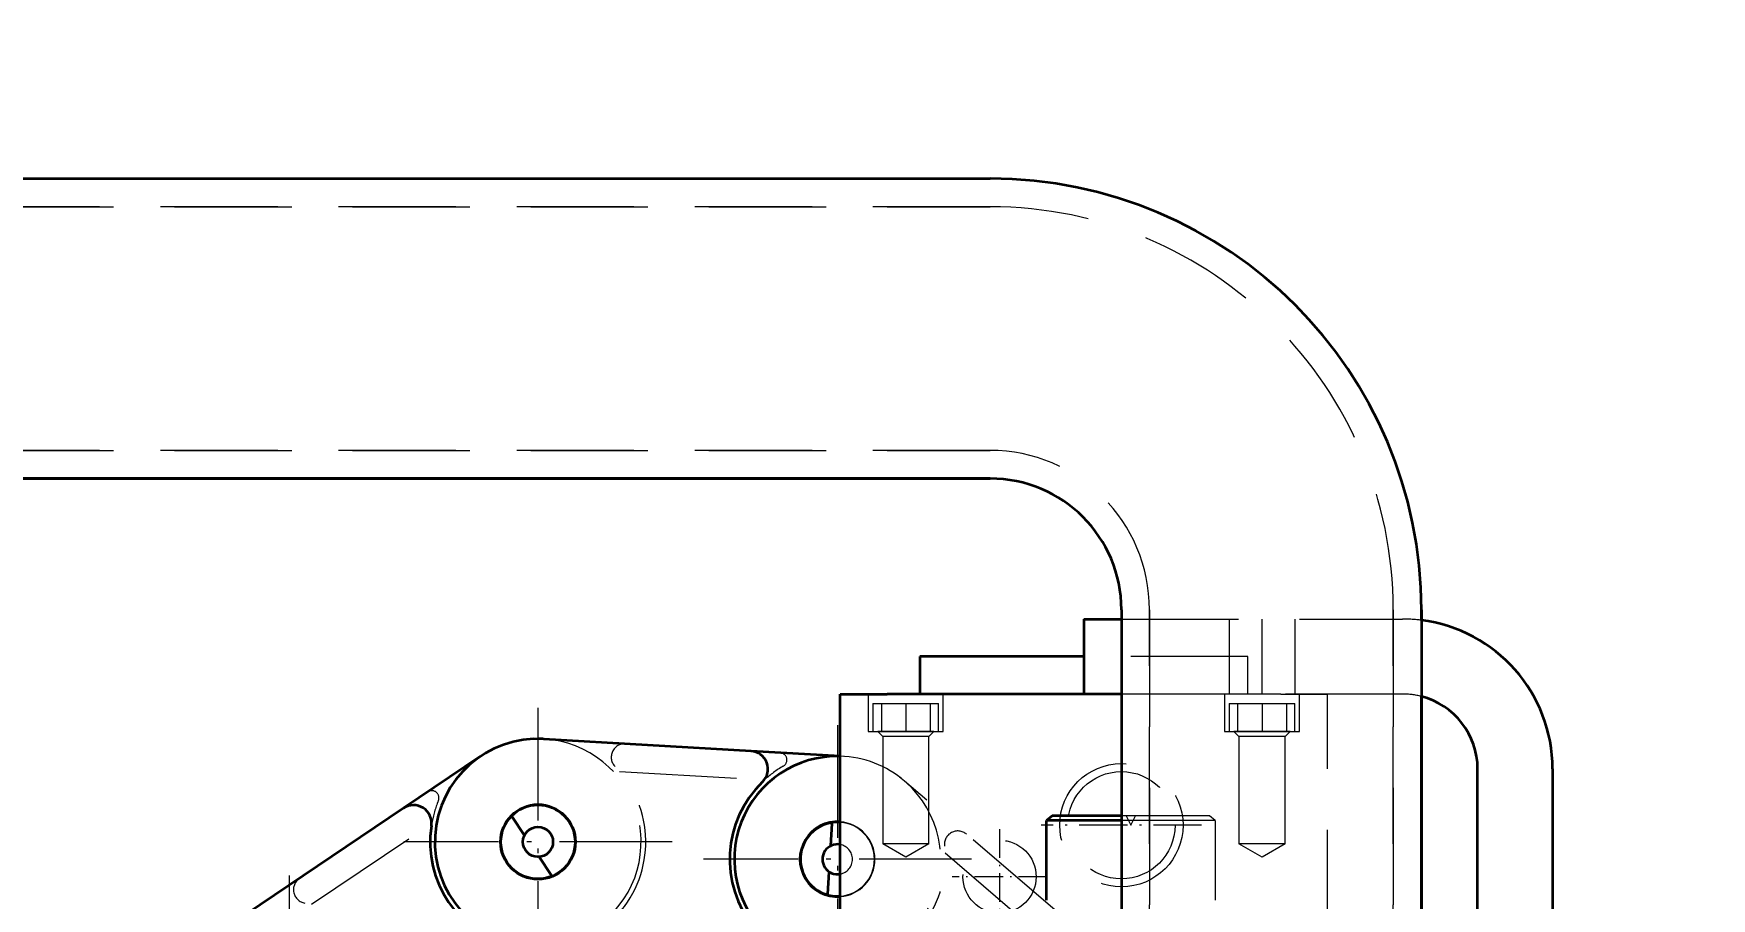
# Model space of a CAD drawing. Header units: millimetres. Extents: x -10155 to 20189, y -25550 to -22580.
# Drawn here: x -8075.5 to -7896.5, y -23010.8 to -22918.5 of the extents above; entities that cross this region are included whole.
import ezdxf

# ---------------------------------------------------------------- set-up
doc = ezdxf.new("R2010")
doc.units = ezdxf.units.MM
for name, pattern in [('CENTER-HOKUTO', [23, 20, -1, 1, -1]), ('DASHDOT', [18.5, 12, -3, 0.5, -3]), ('HIDDEN-HOKUTO', [3.8, 2.5, -1.3])]:
    doc.linetypes.add(name, pattern=pattern)
doc.layers.add('AM_7', color=2, linetype='CENTER-HOKUTO', lineweight=30)
doc.layers.add('AM_HID', color=1, linetype='HIDDEN-HOKUTO', lineweight=25)
doc.layers.add('word_dim', color=253, linetype='Continuous')
doc.styles.get("Standard").update_dxf_attribs({"font": 'romans.shx', "bigfont": 'bigfont.shx'})
doc.dimstyles.new('RS-1-5', dxfattribs={"dimscale": 5, "dimtxt": 3.5, "dimasz": 3, "dimexe": 1, "dimexo": 0, "dimgap": 1, "dimtad": 3, "dimdsep": 46, "dimtxsty": 'Standard', "dimblk1": 'OPEN', "dimblk2": 'OPEN', "dimsah": 1, "dimcen": 0, "dimclrd": 256, "dimclre": 256, "dimclrt": 3, "dimadec": 0, "dimazin": 0, "dimtfac": 1, "dimtmove": 0, "dimatfit": 3, "dimldrblk": 'OPEN', "dimfxl": 0, "dimtolj": 1, "dimtzin": 0, "dimarcsym": 0})

# ---------------------------------------------------------------- blocks, each defined once
blk = doc.blocks.new('_Open')
at = {"color": 0, "lineweight": -2}
for p, q in [((-1, 0.167), (0, 0)), ((-1, -0.167), (0, 0)), ((0, 0), (-1, 0))]:
    blk.add_line(p, q, dxfattribs=at)
blk = doc.blocks.new('*D755')
at = {"layer": 'DEFPOINTS', "color": 0, "ltscale": 2}
for p in [(-7533.44, -22750.69), (-8324.45, -22948), (-7533.44, -23067)]:
    blk.add_point(p, dxfattribs=at)
at = {"layer": 'word_dim', "lineweight": -2, "ltscale": 2}
for p, q in [((-8324.45, -22948), (-8324.45, -22745.69)), ((-7533.44, -23067), (-7533.44, -22745.69)), ((-8309.45, -22750.69), (-7548.44, -22750.69))]:
    blk.add_line(p, q, dxfattribs=at)
at = {"layer": 'word_dim', "lineweight": -2, "ltscale": 2, "xscale": 15, "yscale": 15, "zscale": 15, "rotation": 180}
blk.add_blockref('_Open', (-8324.45, -22750.69), dxfattribs=at)
at = {"layer": 'word_dim', "lineweight": -2, "ltscale": 2, "xscale": 15, "yscale": 15, "zscale": 15}
blk.add_blockref('_Open', (-7533.44, -22750.69), dxfattribs=at)
at = {"layer": 'word_dim', "color": 3, "ltscale": 2, "insert": (-7928.94, -22736.94), "char_height": 17.5, "attachment_point": 5}
blk.add_mtext('\\A1;791', dxfattribs=at)
blk = doc.blocks.new('*D756')
at = {"layer": 'DEFPOINTS', "color": 0, "ltscale": 2}
for p in [(-8113.45, -22930), (-8466.55, -23986), (-7767.44, -23986)]:
    blk.add_point(p, dxfattribs=at)
at = {"layer": 'word_dim', "lineweight": -2, "ltscale": 2}
for p, q in [((-8113.45, -22930), (-8471.55, -22930)), ((-8466.55, -22945), (-8466.55, -23971)), ((-7767.44, -23986), (-8471.55, -23986))]:
    blk.add_line(p, q, dxfattribs=at)
at = {"layer": 'word_dim', "lineweight": -2, "ltscale": 2, "xscale": 15, "yscale": 15, "zscale": 15}
for p, rotation in [((-8466.55, -22930), 90), ((-8466.55, -23986), 270)]:
    blk.add_blockref('_Open', p, dxfattribs=dict(at, rotation=rotation))
at = {"layer": 'word_dim', "color": 3, "ltscale": 2, "insert": (-8480.3, -23458), "char_height": 17.5, "attachment_point": 5, "rotation": 90}
blk.add_mtext('\\A1;1056', dxfattribs=at)

msp = doc.modelspace()

# ---------------------------------------------------------------- linework, layer by layer
at = {"color": 7, "lineweight": 35}
for p, q in [((-8088.446, -22934.004), (-7973.446, -22934.004)), ((-8090.446, -22966.004), (-7973.446, -22966.004)), ((-7973.446, -22966.004), (-8090.446, -22966.004)), ((-7959.446, -22980.004), (-7959.446, -23100.004)), ((-7927.446, -22980.004), (-7927.446, -23020.004)), ((-7989.441, -23016.004), (-7989.441, -22989.004)), ((-7959.446, -22989.004), (-7984.441, -22989.004)), ((-7927.446, -23020.003), (-7927.446, -22989.257)), ((-7998.953, -22995.085), (-8021.042, -22993.805)), ((-7921.441, -23020.004), (-7921.441, -22997.004)), ((-7913.441, -22997.004), (-7913.441, -23020.004)), ((-8036.016, -23001.192), (-8054.356, -23013.568))]:
    msp.add_line(p, q, dxfattribs=at)
at = {"color": 7, "lineweight": 35, "ltscale": 0.028117}
msp.add_line((-7927.446, -22981.129), (-7927.446, -22980.004), dxfattribs=at)
at = {"color": 7, "lineweight": 35, "ltscale": 0.099878}
for p, q in [((-7963.441, -22981.004), (-7959.446, -22981.004)), ((-7959.446, -22989.004), (-7963.441, -22989.004))]:
    msp.add_line(p, q, dxfattribs=at)
at = {"color": 7, "lineweight": 35, "ltscale": 0.2}
msp.add_line((-7963.441, -22981.004), (-7963.441, -22989.004), dxfattribs=at)
at = {"color": 7, "lineweight": 35, "ltscale": 0.1}
msp.add_line((-7980.941, -22985.004), (-7980.941, -22989.004), dxfattribs=at)
at = {"color": 7, "lineweight": 35, "ltscale": 0.4375}
msp.add_line((-7963.441, -22985.004), (-7980.941, -22985.004), dxfattribs=at)
at = {"color": 7, "lineweight": 35, "ltscale": 0.125}
msp.add_line((-7989.441, -22989.004), (-7984.441, -22989.004), dxfattribs=at)
at = {"color": 7, "lineweight": 35, "ltscale": 0.246856}
msp.add_line((-8027.831, -22995.669), (-8036.016, -23001.192), dxfattribs=at)
at = {"color": 7, "lineweight": 35, "ltscale": 0.238185}
msp.add_line((-7989.442, -22995.636), (-7998.953, -22995.085), dxfattribs=at)
at = {"color": 7, "lineweight": 35, "ltscale": 0.059507}
msp.add_line((-8023.116, -23004.086), (-8024.447, -23002.113), dxfattribs=at)
at = {"color": 7, "lineweight": 35, "ltscale": 0.059508}
for p, q in [((-7990.45, -23005.208), (-7990.312, -23002.831)), ((-7990.748, -23010.351), (-7990.61, -23007.974))]:
    msp.add_line(p, q, dxfattribs=at)
at = {"color": 7, "lineweight": 35, "ltscale": 0.019527}
msp.add_line((-7966.843, -23002.004), (-7967.444, -23002.504), dxfattribs=at)
at = {"color": 7, "lineweight": 35, "ltscale": 0.2125}
msp.add_line((-7967.444, -23011.004), (-7967.444, -23002.504), dxfattribs=at)
at = {"color": 7, "lineweight": 35, "ltscale": 0.199945}
msp.add_line((-7959.446, -23002.504), (-7967.444, -23002.504), dxfattribs=at)
at = {"color": 7, "lineweight": 35, "ltscale": 0.184943}
msp.add_line((-7959.446, -23002.004), (-7966.843, -23002.004), dxfattribs=at)
at = {"color": 7, "lineweight": 35, "ltscale": 0.059505}
msp.add_line((-8020.235, -23008.356), (-8021.566, -23006.383), dxfattribs=at)
at = {"color": 7, "lineweight": 35}
for points in [[(-8024.655, -23002.191), (-8024.57, -23002.118), (-8024.517, -23002.095), (-8024.484, -23002.093), (-8024.447, -23002.113)], [(-7990.525, -23002.768), (-7990.413, -23002.761), (-7990.357, -23002.775), (-7990.329, -23002.793), (-7990.312, -23002.831)], [(-8020.235, -23008.356), (-8020.287, -23008.469), (-8020.385, -23008.52)], [(-7990.748, -23010.351), (-7990.858, -23010.409), (-7990.967, -23010.389)]]:
    msp.add_lwpolyline(points, dxfattribs=at)
for radius in [4, 3.95, 1.6]:
    msp.add_circle((-8021.678, -23004.787), radius, dxfattribs=at)
for centre, radius, start, end in [((-7973.446, -22980.004), 46, 0, 90), ((-7973.446, -22980.004), 14, 0, 90), ((-7973.446, -22980.004), 14, 0, 90), ((-7929.441, -22997.004), 16, 0, 82.83642), ((-7929.441, -22997.004), 8, 0, 75.55769), ((-8021.678, -23004.787), 11, 86.68537, 266.68537), ((-8021.678, -23004.787), 11, 86.68537, 90.26122), ((-7989.731, -23006.637), 11, 88.4904, 229.35953), ((-7999.064, -22996.998), 1.917, 314.07427, 86.68537), ((-7989.731, -23006.637), 11.5, 134.07428, 219.29648), ((-8034.944, -23002.781), 1.917, 351.40012, 124.01122), ((-8021.678, -23004.787), 11.5, 171.40011, 256.62233), ((-7989.731, -23006.637), 4, 85.84545, 274.15455), ((-7989.731, -23006.637), 3.95, 85.79277, 176.68538), ((-7989.731, -23006.637), 1.6, 79.56514, 280.43487), ((-7989.731, -23006.637), 3.95, 176.68537, 274.20723)]:
    msp.add_arc(centre, radius, start, end, dxfattribs=at)
at = {"layer": 'AM_7', "color": 2, "linetype": 'DASHDOT', "lineweight": 13}
for p, q in [((-8021.678, -22990.487), (-8021.678, -23019.087)), ((-7989.731, -22992.337), (-7989.731, -23020.937)), ((-8007.378, -23004.787), (-8035.978, -23004.787)), ((-7975.431, -23006.637), (-8004.031, -23006.637)), ((-8048.204, -23008.386), (-8048.204, -23036.986))]:
    msp.add_line(p, q, dxfattribs=at)
at = {"layer": 'AM_7', "color": 2, "linetype": 'DASHDOT', "lineweight": 13, "ltscale": 0.427603}
msp.add_line((-7959.441, -22994.452), (-7959.441, -23011.556), dxfattribs=at)
at = {"layer": 'AM_7', "color": 2, "linetype": 'DASHDOT', "lineweight": 13, "ltscale": 0.427606}
msp.add_line((-7950.889, -23003.004), (-7967.994, -23003.004), dxfattribs=at)
at = {"layer": 'AM_7', "color": 2, "linetype": 'DASHDOT', "lineweight": 13, "ltscale": 0.2535}
msp.add_line((-7972.441, -23003.434), (-7972.441, -23013.574), dxfattribs=at)
at = {"layer": 'AM_7', "color": 2, "linetype": 'DASHDOT', "lineweight": 13, "ltscale": 0.253497}
msp.add_line((-7967.372, -23008.504), (-7977.511, -23008.504), dxfattribs=at)
at = {"layer": 'AM_HID', "color": 1, "lineweight": 13, "ltscale": 5}
for p, q in [((-7973.446, -22934.004), (-8098.446, -22934.004)), ((-8098.446, -22937.004), (-7973.446, -22937.004)), ((-7973.446, -22937.004), (-8098.446, -22937.004)), ((-8098.446, -22963.004), (-7973.446, -22963.004)), ((-7973.446, -22963.004), (-8098.446, -22963.004)), ((-7959.446, -23100.004), (-7959.446, -22980.004)), ((-7956.446, -22980.004), (-7956.446, -23100.004)), ((-7956.446, -23100.004), (-7956.446, -22980.004)), ((-7930.446, -22980.004), (-7930.446, -23100.004)), ((-7930.446, -23100.004), (-7930.446, -22980.004)), ((-7959.446, -22981.004), (-7929.441, -22981.004)), ((-7947.941, -22981.004), (-7947.941, -22989.004)), ((-7947.941, -22981.004), (-7947.941, -22989.004)), ((-7944.441, -22989.004), (-7944.441, -22981.004)), ((-7940.941, -22981.004), (-7940.941, -22989.004)), ((-7940.941, -22981.004), (-7940.941, -22989.004)), ((-7927.446, -22989.257), (-7927.446, -22981.129)), ((-7945.941, -22985.004), (-7963.441, -22985.004)), ((-7945.941, -22989.004), (-7945.941, -22985.004)), ((-7986.441, -22989.004), (-7986.441, -22993.004)), ((-7986.441, -22989.004), (-7986.441, -22993.004)), ((-7978.441, -22993.004), (-7978.441, -22989.004)), ((-7978.441, -22993.004), (-7978.441, -22989.004)), ((-7942.441, -22989.004), (-7959.446, -22989.004)), ((-7929.441, -22989.004), (-7959.446, -22989.004)), ((-7948.441, -22989.004), (-7948.441, -22993.004)), ((-7948.441, -22989.004), (-7948.441, -22993.004)), ((-7942.441, -22989.004), (-7937.441, -22989.004)), ((-7940.441, -22993.004), (-7940.441, -22989.004)), ((-7940.441, -22993.004), (-7940.441, -22989.004)), ((-7937.441, -23016.004), (-7937.441, -22989.004)), ((-7985.941, -22990.004), (-7985.941, -22993.004)), ((-7985.941, -22990.004), (-7978.941, -22990.004)), ((-7985.941, -22990.004), (-7985.941, -22993.004)), ((-7985.04, -22990.004), (-7985.04, -22993.004)), ((-7982.441, -22990.004), (-7982.441, -22993.004)), ((-7982.441, -22990.004), (-7982.441, -22993.004)), ((-7982.441, -22990.004), (-7982.441, -22993.004)), ((-7982.441, -22990.004), (-7982.441, -22993.004)), ((-7979.843, -22990.004), (-7979.843, -22993.004)), ((-7978.941, -22993.004), (-7978.941, -22990.004)), ((-7978.941, -22993.004), (-7978.941, -22990.004)), ((-7947.941, -22990.004), (-7947.941, -22993.004)), ((-7947.941, -22990.004), (-7947.941, -22993.004)), ((-7947.941, -22990.004), (-7940.941, -22990.004)), ((-7947.04, -22990.004), (-7947.04, -22993.004)), ((-7944.441, -22990.004), (-7944.441, -22993.004)), ((-7944.441, -22990.004), (-7944.441, -22993.004)), ((-7944.441, -22990.004), (-7944.441, -22993.004)), ((-7944.441, -22990.004), (-7944.441, -22993.004)), ((-7941.843, -22990.004), (-7941.843, -22993.004)), ((-7940.941, -22993.004), (-7940.941, -22990.004)), ((-7940.941, -22993.004), (-7940.941, -22990.004)), ((-7986.441, -22993.004), (-7978.441, -22993.004)), ((-7985.04, -22993.004), (-7985.441, -22993.004)), ((-7984.9, -22993.545), (-7985.441, -22993.004)), ((-7984.9, -22993.545), (-7985.441, -22993.004)), ((-7982.441, -22993.004), (-7985.04, -22993.004)), ((-7979.983, -22993.545), (-7984.9, -22993.545)), ((-7979.983, -22993.545), (-7984.9, -22993.545)), ((-7979.983, -22993.545), (-7984.9, -22993.545)), ((-7979.983, -22993.545), (-7984.9, -22993.545)), ((-7984.9, -22993.545), (-7984.9, -23005.004)), ((-7984.9, -22993.545), (-7984.9, -23005.004)), ((-7979.843, -22993.004), (-7982.441, -22993.004)), ((-7979.441, -22993.004), (-7979.983, -22993.545)), ((-7979.441, -22993.004), (-7979.983, -22993.545)), ((-7979.983, -23005.004), (-7979.983, -22993.545)), ((-7979.983, -23005.004), (-7979.983, -22993.545)), ((-7979.441, -22993.004), (-7979.843, -22993.004)), ((-7948.441, -22993.004), (-7940.441, -22993.004)), ((-7947.04, -22993.004), (-7947.441, -22993.004)), ((-7946.9, -22993.545), (-7947.441, -22993.004)), ((-7946.9, -22993.545), (-7947.441, -22993.004)), ((-7944.441, -22993.004), (-7947.04, -22993.004)), ((-7941.983, -22993.545), (-7946.9, -22993.545)), ((-7941.983, -22993.545), (-7946.9, -22993.545)), ((-7941.983, -22993.545), (-7946.9, -22993.545)), ((-7941.983, -22993.545), (-7946.9, -22993.545)), ((-7946.9, -22993.545), (-7946.9, -23005.004)), ((-7946.9, -22993.545), (-7946.9, -23005.004)), ((-7941.843, -22993.004), (-7944.441, -22993.004)), ((-7941.441, -22993.004), (-7941.983, -22993.545)), ((-7941.441, -22993.004), (-7941.983, -22993.545)), ((-7941.983, -23005.004), (-7941.983, -22993.545)), ((-7941.983, -23005.004), (-7941.983, -22993.545)), ((-7941.441, -22993.004), (-7941.843, -22993.004)), ((-7989.095, -22995.656), (-7989.442, -22995.636)), ((-8012.968, -22997.278), (-7997.516, -22998.173)), ((-7965.778, -23012.701), (-7982.567, -22998.29)), ((-8045.83, -23011.434), (-8033.001, -23002.777)), ((-8023.116, -23004.086), (-8024.447, -23002.113)), ((-7990.45, -23005.208), (-7990.312, -23002.831)), ((-7966.843, -23002.004), (-7967.444, -23002.504)), ((-7958.443, -23002.504), (-7967.444, -23002.504)), ((-7967.444, -23011.004), (-7967.444, -23002.504)), ((-7958.444, -23002.504), (-7967.444, -23002.504)), ((-7958.443, -23002.504), (-7967.444, -23002.504)), ((-7958.444, -23002.004), (-7959.446, -23002.004)), ((-7958.444, -23002.504), (-7959.446, -23002.504)), ((-7958.944, -23002.004), (-7958.444, -23003.004)), ((-7958.944, -23002.004), (-7958.444, -23003.004)), ((-7950.043, -23002.004), (-7958.444, -23002.004)), ((-7958.444, -23003.004), (-7957.944, -23002.004)), ((-7958.444, -23003.004), (-7957.944, -23002.004)), ((-7949.444, -23002.504), (-7958.444, -23002.504)), ((-7949.444, -23002.504), (-7958.444, -23002.504)), ((-7949.444, -23002.504), (-7958.443, -23002.504)), ((-7949.444, -23002.504), (-7958.443, -23002.504)), ((-7949.444, -23002.504), (-7950.043, -23002.004)), ((-7949.444, -23002.504), (-7950.043, -23002.004)), ((-7949.444, -23002.504), (-7949.444, -23011.004)), ((-7949.444, -23002.504), (-7949.444, -23011.004)), ((-7979.983, -23005.004), (-7984.9, -23005.004)), ((-7979.983, -23005.004), (-7984.9, -23005.004)), ((-7979.983, -23005.004), (-7984.9, -23005.004)), ((-7979.983, -23005.004), (-7984.9, -23005.004)), ((-7982.441, -23006.423), (-7984.9, -23005.004)), ((-7982.441, -23006.423), (-7984.9, -23005.004)), ((-7979.983, -23005.004), (-7982.441, -23006.423)), ((-7979.983, -23005.004), (-7982.441, -23006.423)), ((-7941.983, -23005.004), (-7946.9, -23005.004)), ((-7941.983, -23005.004), (-7946.9, -23005.004)), ((-7941.983, -23005.004), (-7946.9, -23005.004)), ((-7941.983, -23005.004), (-7946.9, -23005.004)), ((-7944.441, -23006.423), (-7946.9, -23005.004)), ((-7944.441, -23006.423), (-7946.9, -23005.004)), ((-7941.983, -23005.004), (-7944.441, -23006.423)), ((-7941.983, -23005.004), (-7944.441, -23006.423)), ((-8020.235, -23008.356), (-8021.566, -23006.383)), ((-7978.252, -23005.947), (-7966.508, -23016.028)), ((-7990.748, -23010.351), (-7990.61, -23007.974))]:
    msp.add_line(p, q, dxfattribs=at)
for points in [[(-8024.447, -23002.113), (-8024.547, -23002.105), (-8024.655, -23002.191)], [(-7990.312, -23002.831), (-7990.387, -23002.765), (-7990.525, -23002.768)], [(-8020.385, -23008.52), (-8020.298, -23008.477), (-8020.263, -23008.45), (-8020.235, -23008.356)], [(-7990.967, -23010.389), (-7990.872, -23010.408), (-7990.828, -23010.408), (-7990.748, -23010.351)]]:
    msp.add_lwpolyline(points, dxfattribs=at)
for centre, radius in [((-7959.441, -23003.004), 6.579), ((-7959.441, -23003.004), 5.723), ((-7972.441, -23008.504), 3.9)]:
    msp.add_circle(centre, radius, dxfattribs=at)
for centre, radius, start, end in [((-7973.446, -22980.004), 46, 0, 90), ((-7973.446, -22980.004), 43, 0, 90), ((-7973.446, -22980.004), 43, 0, 90), ((-7973.446, -22980.004), 17, 0, 90), ((-7973.446, -22980.004), 17, 0, 90), ((-7929.441, -22997.004), 16, 82.83642, 90), ((-7929.441, -22997.004), 8, 75.55769, 90), ((-8021.678, -23004.787), 11, 304.01122, 86.68537), ((-8012.425, -22995.744), 1.438, 86.68537, 224.34277), ((-7995.892, -22996.03), 0.767, 300.14868, 86.68537), ((-7989.731, -23006.637), 11, 49.35953, 88.4904), ((-8021.678, -23004.787), 11.5, 317.60317, 44.34277), ((-7989.731, -23006.637), 11.5, 120.14868, 132.60617), ((-7989.731, -23006.637), 11, 266.68537, 52.93538), ((-8033.009, -23000.088), 0.767, 337.47453, 124.01122), ((-8021.678, -23004.787), 11.5, 157.47453, 169.93202), ((-7989.731, -23006.637), 4, 274.15455, 85.84545), ((-7989.731, -23006.637), 3.95, 274.20723, 85.79277), ((-7989.731, -23006.637), 1.6, 280.43486, 79.56514), ((-7976.891, -23005.057), 1.438, 49.35953, 187.01692), ((-7989.731, -23006.637), 11.5, 280.27732, 7.01692), ((-8046.329, -23009.885), 1.438, 124.01122, 261.66862)]:
    msp.add_arc(centre, radius, start, end, dxfattribs=at)

# ---------------------------------------------------------------- dimensions: what is measured, and where the dimension line sits
at = {"layer": 'word_dim', "ltscale": 2}
dim = msp.add_linear_dim(base=(-7533.444, -22750.69), p1=(-8324.446, -22948.004), p2=(-7533.444, -23067.004), dimstyle='RS-1-5', dxfattribs=at)
dim.commit()
dim.dimension.update_dxf_attribs({"geometry": '*D755', "text_midpoint": (-7928.945, -22736.94)})
dim = msp.add_linear_dim(base=(-8466.547, -23986.004), p1=(-8113.446, -22930.004), p2=(-7767.444, -23986.004), angle=90, dimstyle='RS-1-5', dxfattribs=at)
dim.commit()
dim.dimension.update_dxf_attribs({"geometry": '*D756', "text_midpoint": (-8480.297, -23458.004)})

doc.saveas('drawing.dxf')
